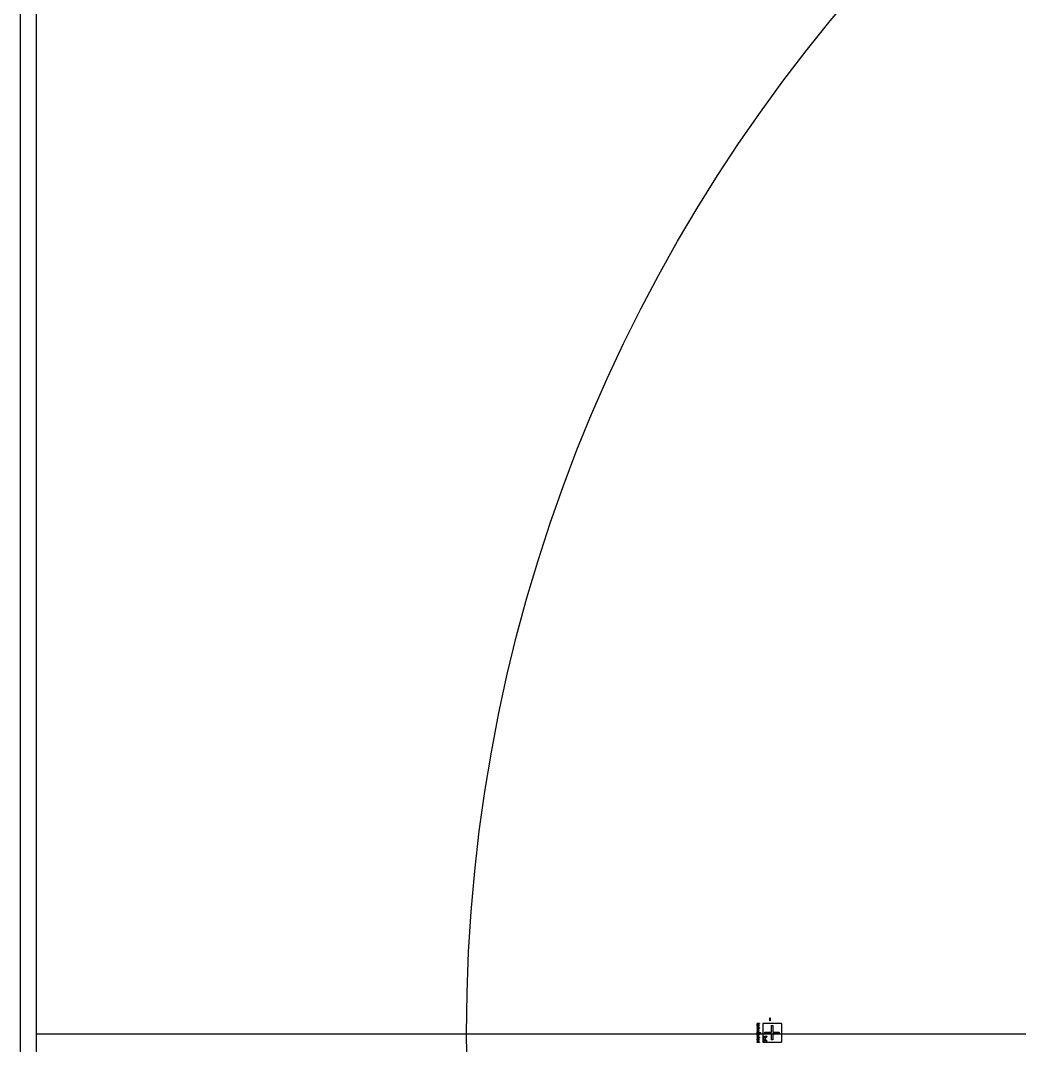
# Model space of a CAD drawing. Header units: millimetres. Extents: x 1000 to 444771, y -11148 to 590229.
# Drawn here: x 151000 to 182360, y 510637 to 542818 of the extents above; entities that cross this region are included whole.
import ezdxf

# ---------------------------------------------------------------- set-up
doc = ezdxf.new("R2010")
doc.units = ezdxf.units.MM
doc.layers.add('CLEAR', color=140, linetype='Continuous')
doc.layers.add('MASK', color=20, linetype='Continuous')

msp = doc.modelspace()

# ---------------------------------------------------------------- linework, layer by layer
msp.add_line((151500, 511000), (278500, 511000))
msp.add_circle((215000, 511000), 50000)
at = {"layer": 'CLEAR'}
for p, q in [((151000, 447000), (151000, 575000)), ((174520, 511410), (174520, 511510)), ((174520, 511510), (174532, 511510)), ((174532, 511410), (174520, 511410)), ((174532, 511510), (174532, 511410)), ((174125, 511341), (174200, 511341)), ((174125, 511329), (174125, 511341)), ((174200, 511329), (174125, 511329)), ((174125, 511311), (174175, 511311)), ((174125, 511299), (174125, 511311)), ((174175, 511299), (174125, 511299)), ((174125, 511281), (174175, 511281)), ((174125, 511269), (174125, 511281)), ((174175, 511269), (174125, 511269)), ((174125, 511251), (174175, 511251)), ((174125, 511239), (174125, 511251)), ((174175, 511239), (174125, 511239)), ((174125, 511221), (174175, 511221)), ((174125, 511209), (174125, 511221)), ((174175, 511209), (174125, 511209)), ((174125, 511191), (174200, 511191)), ((174125, 511179), (174125, 511191)), ((174200, 511179), (174125, 511179)), ((174125, 511161), (174175, 511161)), ((174125, 511149), (174125, 511161)), ((174175, 511149), (174125, 511149)), ((174125, 511131), (174175, 511131)), ((174125, 511119), (174125, 511131)), ((174175, 511119), (174125, 511119)), ((174125, 511101), (174175, 511101)), ((174125, 511089), (174125, 511101)), ((174175, 511089), (174125, 511089)), ((174125, 511071), (174175, 511071)), ((174125, 511059), (174125, 511071)), ((174175, 511059), (174125, 511059)), ((174175, 511311), (174175, 511299)), ((174175, 511281), (174175, 511269)), ((174175, 511251), (174175, 511239)), ((174175, 511221), (174175, 511209)), ((174175, 511161), (174175, 511149)), ((174175, 511131), (174175, 511119)), ((174175, 511101), (174175, 511089)), ((174175, 511071), (174175, 511059)), ((174200, 511341), (174200, 511329)), ((174200, 511191), (174200, 511179)), ((174370, 511060), (174570, 511060)), ((174370, 511010), (174370, 511060)), ((174570, 511060), (174570, 511260)), ((174570, 511260), (174620, 511260)), ((174620, 511260), (174620, 511060)), ((174620, 511060), (174820, 511060)), ((174820, 511060), (174820, 511010)), ((174125, 511041), (174225, 511041)), ((174125, 511029), (174125, 511041)), ((174225, 511029), (174125, 511029)), ((174125, 511011), (174175, 511011)), ((174125, 510999), (174125, 511011)), ((174175, 510999), (174125, 510999)), ((174125, 510981), (174175, 510981)), ((174125, 510969), (174125, 510981)), ((174175, 510969), (174125, 510969)), ((174125, 510951), (174175, 510951)), ((174125, 510939), (174125, 510951)), ((174175, 510939), (174125, 510939)), ((174125, 510921), (174175, 510921)), ((174125, 510909), (174125, 510921)), ((174175, 510909), (174125, 510909)), ((174125, 510891), (174200, 510891)), ((174125, 510879), (174125, 510891)), ((174200, 510879), (174125, 510879)), ((174125, 510861), (174175, 510861)), ((174125, 510849), (174125, 510861)), ((174175, 510849), (174125, 510849)), ((174125, 510831), (174175, 510831)), ((174125, 510819), (174125, 510831)), ((174175, 510819), (174125, 510819)), ((174125, 510801), (174175, 510801)), ((174125, 510789), (174125, 510801)), ((174175, 510789), (174125, 510789)), ((174125, 510771), (174175, 510771)), ((174125, 510759), (174125, 510771)), ((174175, 510759), (174125, 510759)), ((174125, 510741), (174200, 510741)), ((174125, 510729), (174125, 510741)), ((174200, 510729), (174125, 510729)), ((174175, 511011), (174175, 510999)), ((174175, 510981), (174175, 510969)), ((174175, 510951), (174175, 510939)), ((174175, 510921), (174175, 510909)), ((174175, 510861), (174175, 510849)), ((174175, 510831), (174175, 510819)), ((174175, 510801), (174175, 510789)), ((174175, 510771), (174175, 510759)), ((174200, 510891), (174200, 510879)), ((174200, 510741), (174200, 510729)), ((174225, 511041), (174225, 511029)), ((174329, 510925), (174355, 510925)), ((174329, 510769), (174329, 510925)), ((174355, 510769), (174329, 510769)), ((174355, 510868), (174423, 510936)), ((174355, 510925), (174355, 510868)), ((174355, 510825), (174355, 510769)), ((174355, 510825), (174423, 510758)), ((174570, 511010), (174370, 511010)), ((174370, 510847), (174441, 510918)), ((174370, 510847), (174441, 510776)), ((174423, 510936), (174441, 510918)), ((174423, 510758), (174441, 510776)), ((174570, 510810), (174570, 511010)), ((174620, 510810), (174570, 510810)), ((174820, 511010), (174620, 511010)), ((174620, 511010), (174620, 510810))]:
    msp.add_line(p, q, dxfattribs=at)
at = {"layer": 'MASK'}
for p, q in [((151500, 447500), (151500, 574500)), ((174300, 511330), (174300, 510740)), ((174890, 511330), (174300, 511330)), ((174890, 511330), (174890, 510740)), ((174300, 510740), (174890, 510740))]:
    msp.add_line(p, q, dxfattribs=at)

doc.saveas('drawing.dxf')
